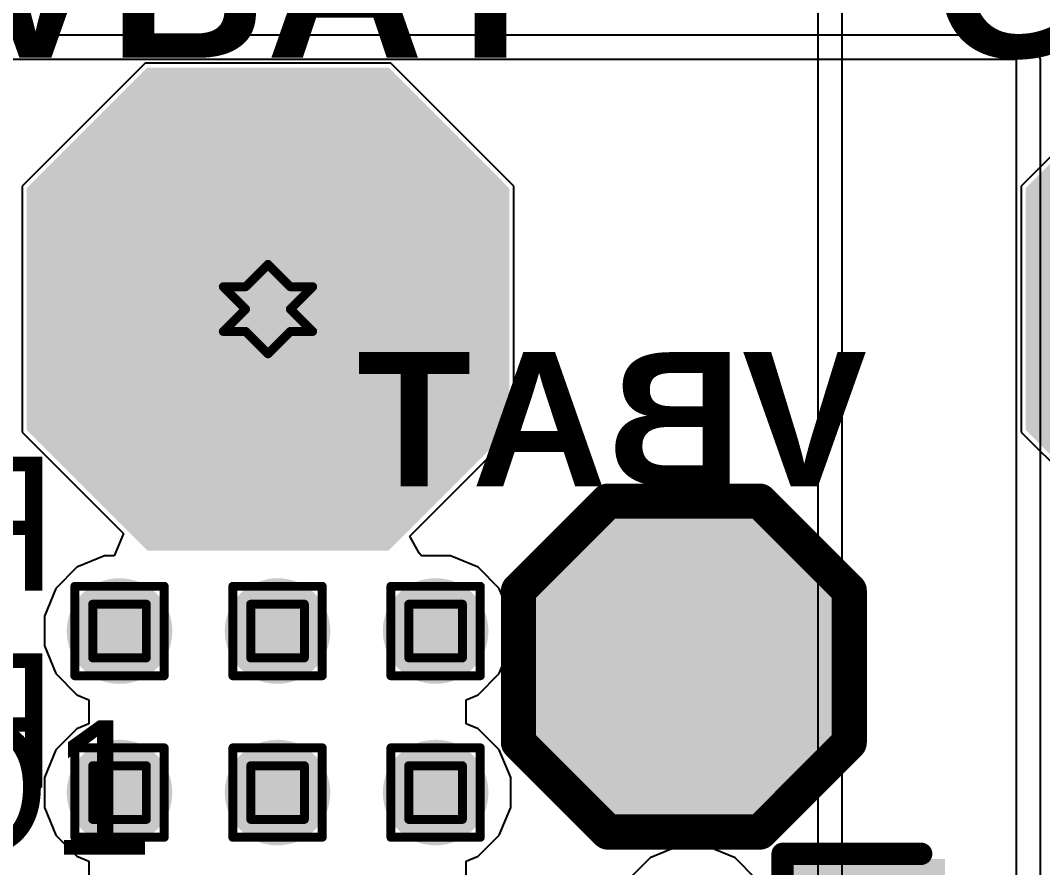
# Model space of a CAD drawing. Header units: inches. Extents: x -22 to 5433, y -13 to 5447.
# Drawn here: x -12.47 to -6.66, y 27.96 to 32.78 of the extents above; entities that cross this region are included whole.
import ezdxf

# ---------------------------------------------------------------- set-up
doc = ezdxf.new("R2010")
doc.units = ezdxf.units.IN
for name, color, linetype in [('Bottom Layer', 5, 'Continuous'), ('Bottom Overlay', 54, 'Continuous'), ('Bottom Paste', 16, 'Continuous'), ('Bottom Solder', 6, 'Continuous'), ('Drill Drawing', 1, 'Continuous'), ('Ground', 16, 'Continuous'), ('Multi-Layer', 9, 'Continuous'), ('Pad Holes', 156, 'Continuous'), ('Power', 76, 'Continuous'), ('Top Layer', 1, 'Continuous'), ('Top Overlay', 2, 'Continuous'), ('Top Solder', 216, 'Continuous'), ('Via Holes', 16, 'Continuous')]:
    doc.layers.add(name, color=color, linetype=linetype)
doc.styles.add('Arial', font='', dxfattribs={"height": 0.2})
doc.styles.add('Arial_Bold', font='', dxfattribs={"height": 0.2})
doc.styles.get('Arial').set_extended_font_data('Arial')
doc.styles.get('Arial_Bold').set_extended_font_data('Arial', bold=True)

msp = doc.modelspace()

# ---------------------------------------------------------------- hatches: boundary and pattern name
at = {"layer": 'Bottom Layer'}
for points in [[(-9.7929, 30.502), (-9.7929, 31.772), (-10.4279, 32.407), (-11.6979, 32.407), (-12.3329, 31.772), (-12.3329, 30.502), (-11.6979, 29.867), (-10.4279, 29.867)], [(-8.3186, 29.8682), (-9.0806, 29.8682), (-9.4616, 29.4872), (-9.4616, 28.7252), (-9.0806, 28.3442), (-8.3186, 28.3442), (-7.9376, 28.7252), (-7.9376, 29.4872)]]:
    msp.add_hatch(color=5, dxfattribs=at).paths.add_polyline_path(points)
h = msp.add_hatch(color=5, dxfattribs=at)
edge = h.paths.add_edge_path()
edge.add_arc((-11.9066, 29.3082), 0.3, 0, 360)
h = msp.add_hatch(color=5, dxfattribs=at)
edge = h.paths.add_edge_path()
edge.add_arc((-11.0085, 29.3082), 0.3, 0, 360)
h = msp.add_hatch(color=5, dxfattribs=at)
edge = h.paths.add_edge_path()
edge.add_arc((-10.1104, 29.3082), 0.3, 0, 360)
h = msp.add_hatch(color=5, dxfattribs=at)
edge = h.paths.add_edge_path()
edge.add_arc((-11.9066, 28.3907), 0.3, 0, 360)
h = msp.add_hatch(color=5, dxfattribs=at)
edge = h.paths.add_edge_path()
edge.add_arc((-11.0085, 28.3907), 0.3, 0, 360)
h = msp.add_hatch(color=5, dxfattribs=at)
edge = h.paths.add_edge_path()
edge.add_arc((-10.1104, 28.3907), 0.3, 0, 360)
at = {"layer": 'Bottom Paste'}
msp.add_hatch(color=16, dxfattribs=at).paths.add_polyline_path([(-8.3186, 29.8682), (-9.0806, 29.8682), (-9.4616, 29.4872), (-9.4616, 28.7252), (-9.0806, 28.3442), (-8.3186, 28.3442), (-7.9376, 28.7252), (-7.9376, 29.4872)])
at = {"layer": 'Bottom Solder'}
for points in [[(-9.6913, 30.4512), (-9.6913, 31.8228), (-10.3771, 32.5086), (-11.7487, 32.5086), (-12.4345, 31.8228), (-12.4345, 30.4512), (-11.7487, 29.7654), (-10.3771, 29.7654)], [(-4.0144, 30.4512), (-4.0144, 31.8228), (-4.7002, 32.5086), (-6.0718, 32.5086), (-6.7576, 31.8228), (-6.7576, 30.4512), (-6.0718, 29.7654), (-4.7002, 29.7654)], [(-8.2678, 29.9698), (-9.1314, 29.9698), (-9.5632, 29.538), (-9.5632, 28.6744), (-9.1314, 28.2426), (-8.2678, 28.2426), (-7.836, 28.6744), (-7.836, 29.538)]]:
    msp.add_hatch(color=6, dxfattribs=at).paths.add_polyline_path(points)
at = {"layer": 'Ground'}
msp.add_hatch(color=16, dxfattribs=at).paths.add_polyline_path([(-9.7929, 30.502), (-9.7929, 31.772), (-10.4279, 32.407), (-11.6979, 32.407), (-12.3329, 31.772), (-12.3329, 30.502), (-11.6979, 29.867), (-10.4279, 29.867)])
h = msp.add_hatch(color=16, dxfattribs=at)
edge = h.paths.add_edge_path()
edge.add_arc((-11.9066, 29.3082), 0.3, 0, 360)
h = msp.add_hatch(color=16, dxfattribs=at)
edge = h.paths.add_edge_path()
edge.add_arc((-11.0085, 29.3082), 0.3, 0, 360)
h = msp.add_hatch(color=16, dxfattribs=at)
edge = h.paths.add_edge_path()
edge.add_arc((-10.1104, 29.3082), 0.3, 0, 360)
h = msp.add_hatch(color=16, dxfattribs=at)
edge = h.paths.add_edge_path()
edge.add_arc((-11.9066, 28.3907), 0.3, 0, 360)
h = msp.add_hatch(color=16, dxfattribs=at)
edge = h.paths.add_edge_path()
edge.add_arc((-11.0085, 28.3907), 0.3, 0, 360)
h = msp.add_hatch(color=16, dxfattribs=at)
edge = h.paths.add_edge_path()
edge.add_arc((-10.1104, 28.3907), 0.3, 0, 360)
at = {"layer": 'Multi-Layer'}
msp.add_hatch(color=9, dxfattribs=at).paths.add_polyline_path([(-9.7929, 30.502), (-9.7929, 31.772), (-10.4279, 32.407), (-11.6979, 32.407), (-12.3329, 31.772), (-12.3329, 30.502), (-11.6979, 29.867), (-10.4279, 29.867)])
at = {"layer": 'Pad Holes'}
h = msp.add_hatch(color=7, dxfattribs=at)
edge = h.paths.add_edge_path()
edge.add_arc((-11.0629, 31.137), 0.508, 0, 360)
at = {"layer": 'Power'}
msp.add_hatch(color=76, dxfattribs=at).paths.add_polyline_path([(-9.7929, 30.502), (-9.7929, 31.772), (-10.4279, 32.407), (-11.6979, 32.407), (-12.3329, 31.772), (-12.3329, 30.502), (-11.6979, 29.867), (-10.4279, 29.867)])
h = msp.add_hatch(color=76, dxfattribs=at)
edge = h.paths.add_edge_path()
edge.add_arc((-11.9066, 29.3082), 0.3, 0, 360)
h = msp.add_hatch(color=76, dxfattribs=at)
edge = h.paths.add_edge_path()
edge.add_arc((-11.0085, 29.3082), 0.3, 0, 360)
h = msp.add_hatch(color=76, dxfattribs=at)
edge = h.paths.add_edge_path()
edge.add_arc((-10.1104, 29.3082), 0.3, 0, 360)
h = msp.add_hatch(color=76, dxfattribs=at)
edge = h.paths.add_edge_path()
edge.add_arc((-11.9066, 28.3907), 0.3, 0, 360)
h = msp.add_hatch(color=76, dxfattribs=at)
edge = h.paths.add_edge_path()
edge.add_arc((-11.0085, 28.3907), 0.3, 0, 360)
h = msp.add_hatch(color=76, dxfattribs=at)
edge = h.paths.add_edge_path()
edge.add_arc((-10.1104, 28.3907), 0.3, 0, 360)
at = {"layer": 'Top Layer'}
msp.add_hatch(color=1, dxfattribs=at).paths.add_polyline_path([(-9.7929, 30.502), (-9.7929, 31.772), (-10.4279, 32.407), (-11.6979, 32.407), (-12.3329, 31.772), (-12.3329, 30.502), (-11.6979, 29.867), (-10.4279, 29.867)])
h = msp.add_hatch(color=1, dxfattribs=at)
edge = h.paths.add_edge_path()
edge.add_arc((-11.9066, 29.3082), 0.3, 0, 360)
h = msp.add_hatch(color=1, dxfattribs=at)
edge = h.paths.add_edge_path()
edge.add_arc((-11.0085, 29.3082), 0.3, 0, 360)
h = msp.add_hatch(color=1, dxfattribs=at)
edge = h.paths.add_edge_path()
edge.add_arc((-10.1104, 29.3082), 0.3, 0, 360)
h = msp.add_hatch(color=1, dxfattribs=at)
edge = h.paths.add_edge_path()
edge.add_arc((-11.9066, 28.3907), 0.3, 0, 360)
h = msp.add_hatch(color=1, dxfattribs=at)
edge = h.paths.add_edge_path()
edge.add_arc((-11.0085, 28.3907), 0.3, 0, 360)
h = msp.add_hatch(color=1, dxfattribs=at)
edge = h.paths.add_edge_path()
edge.add_arc((-10.1104, 28.3907), 0.3, 0, 360)
at = {"layer": 'Top Solder'}
for points in [[(-9.6913, 30.4512), (-9.6913, 31.8228), (-10.3771, 32.5086), (-11.7487, 32.5086), (-12.4345, 31.8228), (-12.4345, 30.4512), (-11.7487, 29.7654), (-10.3771, 29.7654)], [(-4.0144, 30.4512), (-4.0144, 31.8228), (-4.7002, 32.5086), (-6.0718, 32.5086), (-6.7576, 31.8228), (-6.7576, 30.4512), (-6.0718, 29.7654), (-4.7002, 29.7654)], [(-8.0967, 27.0049), (-8.0967, 28.0139), (-7.2147, 28.0139), (-7.2147, 27.0049)]]:
    msp.add_hatch(color=216, dxfattribs=at).paths.add_polyline_path(points)
at = {"layer": 'Via Holes'}
h = msp.add_hatch(color=7, dxfattribs=at)
edge = h.paths.add_edge_path()
edge.add_arc((-11.9066, 29.3082), 0.15, 0, 360)
h = msp.add_hatch(color=7, dxfattribs=at)
edge = h.paths.add_edge_path()
edge.add_arc((-11.0085, 29.3082), 0.15, 0, 360)
h = msp.add_hatch(color=7, dxfattribs=at)
edge = h.paths.add_edge_path()
edge.add_arc((-10.1104, 29.3082), 0.15, 0, 360)
h = msp.add_hatch(color=7, dxfattribs=at)
edge = h.paths.add_edge_path()
edge.add_arc((-11.9066, 28.3907), 0.15, 0, 360)
h = msp.add_hatch(color=7, dxfattribs=at)
edge = h.paths.add_edge_path()
edge.add_arc((-11.0085, 28.3907), 0.15, 0, 360)
h = msp.add_hatch(color=7, dxfattribs=at)
edge = h.paths.add_edge_path()
edge.add_arc((-10.1104, 28.3907), 0.15, 0, 360)

# ---------------------------------------------------------------- linework, layer by layer
at = {"layer": 'Bottom Layer'}
for p, q in [((-7.9376, 33.423), (-7.9376, 24.7894)), ((-7.8002, 25.4198), (-7.8002, 33.423))]:
    msp.add_line(p, q, dxfattribs=at)
at = {"layer": 'Bottom Overlay'}
for points in [[(-9.6394, 29.538, 0.2, 0.2, 0), (-9.1314, 30.046, 0.2, 0.2, 0)], [(-9.1314, 30.046, 0.2, 0.2, 0), (-8.2678, 30.046, 0.2, 0.2, 0)], [(-8.2678, 30.046, 0.2, 0.2, 0), (-7.7598, 29.538, 0.2, 0.2, 0)], [(-9.6394, 28.6744, 0.2, 0.2, 0), (-9.6394, 29.538, 0.2, 0.2, 0)], [(-7.7598, 28.6744, 0.2, 0.2, 0), (-7.7598, 29.538, 0.2, 0.2, 0)], [(-9.6394, 28.6744, 0.2, 0.2, 0), (-9.1314, 28.1664, 0.2, 0.2, 0)], [(-8.2678, 28.1664, 0.2, 0.2, 0), (-7.7598, 28.6744, 0.2, 0.2, 0)], [(-9.1314, 28.1664, 0.2, 0.2, 0), (-8.2678, 28.1664, 0.2, 0.2, 0)]]:
    msp.add_lwpolyline(points, format="xyseb", dxfattribs=at)
for points in [[(-9.1814, 30.046, 0.1, 0.1, 1), (-9.0814, 30.046, 0.1, 0.1, 1)], [(-9.1814, 30.046, 0.1, 0.1, 1), (-9.0814, 30.046, 0.1, 0.1, 1)], [(-8.3178, 30.046, 0.1, 0.1, 1), (-8.2178, 30.046, 0.1, 0.1, 1)], [(-8.3178, 30.046, 0.1, 0.1, 1), (-8.2178, 30.046, 0.1, 0.1, 1)], [(-9.6894, 29.538, 0.1, 0.1, 1), (-9.5894, 29.538, 0.1, 0.1, 1)], [(-9.6894, 29.538, 0.1, 0.1, 1), (-9.5894, 29.538, 0.1, 0.1, 1)], [(-7.8098, 29.538, 0.1, 0.1, 1), (-7.7098, 29.538, 0.1, 0.1, 1)], [(-7.8098, 29.538, 0.1, 0.1, 1), (-7.7098, 29.538, 0.1, 0.1, 1)], [(-9.6894, 28.6744, 0.1, 0.1, 1), (-9.5894, 28.6744, 0.1, 0.1, 1)], [(-9.6894, 28.6744, 0.1, 0.1, 1), (-9.5894, 28.6744, 0.1, 0.1, 1)], [(-7.8098, 28.6744, 0.1, 0.1, 1), (-7.7098, 28.6744, 0.1, 0.1, 1)], [(-7.8098, 28.6744, 0.1, 0.1, 1), (-7.7098, 28.6744, 0.1, 0.1, 1)], [(-9.1814, 28.1664, 0.1, 0.1, 1), (-9.0814, 28.1664, 0.1, 0.1, 1)], [(-9.1814, 28.1664, 0.1, 0.1, 1), (-9.0814, 28.1664, 0.1, 0.1, 1)], [(-8.3178, 28.1664, 0.1, 0.1, 1), (-8.2178, 28.1664, 0.1, 0.1, 1)], [(-8.3178, 28.1664, 0.1, 0.1, 1), (-8.2178, 28.1664, 0.1, 0.1, 1)]]:
    msp.add_lwpolyline(points, format="xyseb", close=True, dxfattribs=at)
at = {"layer": 'Drill Drawing'}
for points in [[(-11.1899, 31.264, 0.0508, 0.0508, 0), (-11.0629, 31.391, 0.0508, 0.0508, 0)], [(-11.0629, 31.391, 0.0508, 0.0508, 0), (-10.9359, 31.264, 0.0508, 0.0508, 0)], [(-11.3169, 31.264, 0.0508, 0.0508, 0), (-11.1899, 31.137, 0.0508, 0.0508, 0)], [(-11.3169, 31.264, 0.0508, 0.0508, 0), (-11.1899, 31.264, 0.0508, 0.0508, 0)], [(-10.9359, 31.264, 0.0508, 0.0508, 0), (-10.8089, 31.264, 0.0508, 0.0508, 0)], [(-10.9359, 31.137, 0.0508, 0.0508, 0), (-10.8089, 31.264, 0.0508, 0.0508, 0)], [(-11.3169, 31.01, 0.0508, 0.0508, 0), (-11.1899, 31.137, 0.0508, 0.0508, 0)], [(-10.9359, 31.137, 0.0508, 0.0508, 0), (-10.8089, 31.01, 0.0508, 0.0508, 0)], [(-11.3169, 31.01, 0.0508, 0.0508, 0), (-11.1899, 31.01, 0.0508, 0.0508, 0)], [(-11.1899, 31.01, 0.0508, 0.0508, 0), (-11.0629, 30.883, 0.0508, 0.0508, 0)], [(-11.0629, 30.883, 0.0508, 0.0508, 0), (-10.9359, 31.01, 0.0508, 0.0508, 0)], [(-10.9359, 31.01, 0.0508, 0.0508, 0), (-10.8089, 31.01, 0.0508, 0.0508, 0)], [(-12.1606, 29.5622, 0.0508, 0.0508, 0), (-11.6526, 29.5622, 0.0508, 0.0508, 0)], [(-12.1606, 29.0542, 0.0508, 0.0508, 0), (-12.1606, 29.5622, 0.0508, 0.0508, 0)], [(-11.6526, 29.0542, 0.0508, 0.0508, 0), (-11.6526, 29.5622, 0.0508, 0.0508, 0)], [(-11.2625, 29.5622, 0.0508, 0.0508, 0), (-10.7545, 29.5622, 0.0508, 0.0508, 0)], [(-11.2625, 29.0542, 0.0508, 0.0508, 0), (-11.2625, 29.5622, 0.0508, 0.0508, 0)], [(-10.7545, 29.0542, 0.0508, 0.0508, 0), (-10.7545, 29.5622, 0.0508, 0.0508, 0)], [(-10.3644, 29.5622, 0.0508, 0.0508, 0), (-9.8564, 29.5622, 0.0508, 0.0508, 0)], [(-10.3644, 29.0542, 0.0508, 0.0508, 0), (-10.3644, 29.5622, 0.0508, 0.0508, 0)], [(-9.8564, 29.0542, 0.0508, 0.0508, 0), (-9.8564, 29.5622, 0.0508, 0.0508, 0)], [(-12.059, 29.4606, 0.0508, 0.0508, 0), (-11.7542, 29.4606, 0.0508, 0.0508, 0)], [(-12.059, 29.1558, 0.0508, 0.0508, 0), (-12.059, 29.4606, 0.0508, 0.0508, 0)], [(-11.7542, 29.1558, 0.0508, 0.0508, 0), (-11.7542, 29.4606, 0.0508, 0.0508, 0)], [(-11.1609, 29.4606, 0.0508, 0.0508, 0), (-10.8561, 29.4606, 0.0508, 0.0508, 0)], [(-11.1609, 29.1558, 0.0508, 0.0508, 0), (-11.1609, 29.4606, 0.0508, 0.0508, 0)], [(-10.8561, 29.1558, 0.0508, 0.0508, 0), (-10.8561, 29.4606, 0.0508, 0.0508, 0)], [(-10.2628, 29.4606, 0.0508, 0.0508, 0), (-9.958, 29.4606, 0.0508, 0.0508, 0)], [(-10.2628, 29.1558, 0.0508, 0.0508, 0), (-10.2628, 29.4606, 0.0508, 0.0508, 0)], [(-9.958, 29.1558, 0.0508, 0.0508, 0), (-9.958, 29.4606, 0.0508, 0.0508, 0)], [(-12.059, 29.1558, 0.0508, 0.0508, 0), (-11.7542, 29.1558, 0.0508, 0.0508, 0)], [(-11.1609, 29.1558, 0.0508, 0.0508, 0), (-10.8561, 29.1558, 0.0508, 0.0508, 0)], [(-10.2628, 29.1558, 0.0508, 0.0508, 0), (-9.958, 29.1558, 0.0508, 0.0508, 0)], [(-12.1606, 29.0542, 0.0508, 0.0508, 0), (-11.6526, 29.0542, 0.0508, 0.0508, 0)], [(-11.2625, 29.0542, 0.0508, 0.0508, 0), (-10.7545, 29.0542, 0.0508, 0.0508, 0)], [(-10.3644, 29.0542, 0.0508, 0.0508, 0), (-9.8564, 29.0542, 0.0508, 0.0508, 0)], [(-12.1606, 28.6447, 0.0508, 0.0508, 0), (-11.6526, 28.6447, 0.0508, 0.0508, 0)], [(-12.1606, 28.1367, 0.0508, 0.0508, 0), (-12.1606, 28.6447, 0.0508, 0.0508, 0)], [(-11.6526, 28.1367, 0.0508, 0.0508, 0), (-11.6526, 28.6447, 0.0508, 0.0508, 0)], [(-11.2625, 28.6447, 0.0508, 0.0508, 0), (-10.7545, 28.6447, 0.0508, 0.0508, 0)], [(-11.2625, 28.1367, 0.0508, 0.0508, 0), (-11.2625, 28.6447, 0.0508, 0.0508, 0)], [(-10.7545, 28.1367, 0.0508, 0.0508, 0), (-10.7545, 28.6447, 0.0508, 0.0508, 0)], [(-10.3644, 28.6447, 0.0508, 0.0508, 0), (-9.8564, 28.6447, 0.0508, 0.0508, 0)], [(-10.3644, 28.1367, 0.0508, 0.0508, 0), (-10.3644, 28.6447, 0.0508, 0.0508, 0)], [(-9.8564, 28.1367, 0.0508, 0.0508, 0), (-9.8564, 28.6447, 0.0508, 0.0508, 0)], [(-12.059, 28.5431, 0.0508, 0.0508, 0), (-11.7542, 28.5431, 0.0508, 0.0508, 0)], [(-12.059, 28.2383, 0.0508, 0.0508, 0), (-12.059, 28.5431, 0.0508, 0.0508, 0)], [(-11.7542, 28.2383, 0.0508, 0.0508, 0), (-11.7542, 28.5431, 0.0508, 0.0508, 0)], [(-11.1609, 28.5431, 0.0508, 0.0508, 0), (-10.8561, 28.5431, 0.0508, 0.0508, 0)], [(-11.1609, 28.2383, 0.0508, 0.0508, 0), (-11.1609, 28.5431, 0.0508, 0.0508, 0)], [(-10.8561, 28.2383, 0.0508, 0.0508, 0), (-10.8561, 28.5431, 0.0508, 0.0508, 0)], [(-10.2628, 28.5431, 0.0508, 0.0508, 0), (-9.958, 28.5431, 0.0508, 0.0508, 0)], [(-10.2628, 28.2383, 0.0508, 0.0508, 0), (-10.2628, 28.5431, 0.0508, 0.0508, 0)], [(-9.958, 28.2383, 0.0508, 0.0508, 0), (-9.958, 28.5431, 0.0508, 0.0508, 0)], [(-12.059, 28.2383, 0.0508, 0.0508, 0), (-11.7542, 28.2383, 0.0508, 0.0508, 0)], [(-11.1609, 28.2383, 0.0508, 0.0508, 0), (-10.8561, 28.2383, 0.0508, 0.0508, 0)], [(-10.2628, 28.2383, 0.0508, 0.0508, 0), (-9.958, 28.2383, 0.0508, 0.0508, 0)], [(-12.1606, 28.1367, 0.0508, 0.0508, 0), (-11.6526, 28.1367, 0.0508, 0.0508, 0)], [(-11.2625, 28.1367, 0.0508, 0.0508, 0), (-10.7545, 28.1367, 0.0508, 0.0508, 0)], [(-10.3644, 28.1367, 0.0508, 0.0508, 0), (-9.8564, 28.1367, 0.0508, 0.0508, 0)]]:
    msp.add_lwpolyline(points, format="xyseb", dxfattribs=at)
for points in [[(-11.0756, 31.391, 0.0254, 0.0254, 1), (-11.0502, 31.391, 0.0254, 0.0254, 1)], [(-11.0756, 31.391, 0.0254, 0.0254, 1), (-11.0502, 31.391, 0.0254, 0.0254, 1)], [(-11.3296, 31.264, 0.0254, 0.0254, 1), (-11.3042, 31.264, 0.0254, 0.0254, 1)], [(-11.3296, 31.264, 0.0254, 0.0254, 1), (-11.3042, 31.264, 0.0254, 0.0254, 1)], [(-11.2026, 31.264, 0.0254, 0.0254, 1), (-11.1772, 31.264, 0.0254, 0.0254, 1)], [(-11.2026, 31.264, 0.0254, 0.0254, 1), (-11.1772, 31.264, 0.0254, 0.0254, 1)], [(-10.9486, 31.264, 0.0254, 0.0254, 1), (-10.9232, 31.264, 0.0254, 0.0254, 1)], [(-10.9486, 31.264, 0.0254, 0.0254, 1), (-10.9232, 31.264, 0.0254, 0.0254, 1)], [(-10.8216, 31.264, 0.0254, 0.0254, 1), (-10.7962, 31.264, 0.0254, 0.0254, 1)], [(-10.8216, 31.264, 0.0254, 0.0254, 1), (-10.7962, 31.264, 0.0254, 0.0254, 1)], [(-11.2026, 31.137, 0.0254, 0.0254, 1), (-11.1772, 31.137, 0.0254, 0.0254, 1)], [(-11.2026, 31.137, 0.0254, 0.0254, 1), (-11.1772, 31.137, 0.0254, 0.0254, 1)], [(-10.9486, 31.137, 0.0254, 0.0254, 1), (-10.9232, 31.137, 0.0254, 0.0254, 1)], [(-10.9486, 31.137, 0.0254, 0.0254, 1), (-10.9232, 31.137, 0.0254, 0.0254, 1)], [(-11.3296, 31.01, 0.0254, 0.0254, 1), (-11.3042, 31.01, 0.0254, 0.0254, 1)], [(-11.3296, 31.01, 0.0254, 0.0254, 1), (-11.3042, 31.01, 0.0254, 0.0254, 1)], [(-11.2026, 31.01, 0.0254, 0.0254, 1), (-11.1772, 31.01, 0.0254, 0.0254, 1)], [(-11.2026, 31.01, 0.0254, 0.0254, 1), (-11.1772, 31.01, 0.0254, 0.0254, 1)], [(-10.9486, 31.01, 0.0254, 0.0254, 1), (-10.9232, 31.01, 0.0254, 0.0254, 1)], [(-10.9486, 31.01, 0.0254, 0.0254, 1), (-10.9232, 31.01, 0.0254, 0.0254, 1)], [(-10.8216, 31.01, 0.0254, 0.0254, 1), (-10.7962, 31.01, 0.0254, 0.0254, 1)], [(-10.8216, 31.01, 0.0254, 0.0254, 1), (-10.7962, 31.01, 0.0254, 0.0254, 1)], [(-11.0756, 30.883, 0.0254, 0.0254, 1), (-11.0502, 30.883, 0.0254, 0.0254, 1)], [(-11.0756, 30.883, 0.0254, 0.0254, 1), (-11.0502, 30.883, 0.0254, 0.0254, 1)], [(-12.1733, 29.5622, 0.0254, 0.0254, 1), (-12.1479, 29.5622, 0.0254, 0.0254, 1)], [(-12.1733, 29.5622, 0.0254, 0.0254, 1), (-12.1479, 29.5622, 0.0254, 0.0254, 1)], [(-11.6653, 29.5622, 0.0254, 0.0254, 1), (-11.6399, 29.5622, 0.0254, 0.0254, 1)], [(-11.6653, 29.5622, 0.0254, 0.0254, 1), (-11.6399, 29.5622, 0.0254, 0.0254, 1)], [(-11.2752, 29.5622, 0.0254, 0.0254, 1), (-11.2498, 29.5622, 0.0254, 0.0254, 1)], [(-11.2752, 29.5622, 0.0254, 0.0254, 1), (-11.2498, 29.5622, 0.0254, 0.0254, 1)], [(-10.7672, 29.5622, 0.0254, 0.0254, 1), (-10.7418, 29.5622, 0.0254, 0.0254, 1)], [(-10.7672, 29.5622, 0.0254, 0.0254, 1), (-10.7418, 29.5622, 0.0254, 0.0254, 1)], [(-10.3771, 29.5622, 0.0254, 0.0254, 1), (-10.3517, 29.5622, 0.0254, 0.0254, 1)], [(-10.3771, 29.5622, 0.0254, 0.0254, 1), (-10.3517, 29.5622, 0.0254, 0.0254, 1)], [(-9.8691, 29.5622, 0.0254, 0.0254, 1), (-9.8437, 29.5622, 0.0254, 0.0254, 1)], [(-9.8691, 29.5622, 0.0254, 0.0254, 1), (-9.8437, 29.5622, 0.0254, 0.0254, 1)], [(-12.0717, 29.4606, 0.0254, 0.0254, 1), (-12.0463, 29.4606, 0.0254, 0.0254, 1)], [(-12.0717, 29.4606, 0.0254, 0.0254, 1), (-12.0463, 29.4606, 0.0254, 0.0254, 1)], [(-11.7669, 29.4606, 0.0254, 0.0254, 1), (-11.7415, 29.4606, 0.0254, 0.0254, 1)], [(-11.7669, 29.4606, 0.0254, 0.0254, 1), (-11.7415, 29.4606, 0.0254, 0.0254, 1)], [(-11.1736, 29.4606, 0.0254, 0.0254, 1), (-11.1482, 29.4606, 0.0254, 0.0254, 1)], [(-11.1736, 29.4606, 0.0254, 0.0254, 1), (-11.1482, 29.4606, 0.0254, 0.0254, 1)], [(-10.8688, 29.4606, 0.0254, 0.0254, 1), (-10.8434, 29.4606, 0.0254, 0.0254, 1)], [(-10.8688, 29.4606, 0.0254, 0.0254, 1), (-10.8434, 29.4606, 0.0254, 0.0254, 1)], [(-10.2755, 29.4606, 0.0254, 0.0254, 1), (-10.2501, 29.4606, 0.0254, 0.0254, 1)], [(-10.2755, 29.4606, 0.0254, 0.0254, 1), (-10.2501, 29.4606, 0.0254, 0.0254, 1)], [(-9.9707, 29.4606, 0.0254, 0.0254, 1), (-9.9453, 29.4606, 0.0254, 0.0254, 1)], [(-9.9707, 29.4606, 0.0254, 0.0254, 1), (-9.9453, 29.4606, 0.0254, 0.0254, 1)], [(-12.0717, 29.1558, 0.0254, 0.0254, 1), (-12.0463, 29.1558, 0.0254, 0.0254, 1)], [(-12.0717, 29.1558, 0.0254, 0.0254, 1), (-12.0463, 29.1558, 0.0254, 0.0254, 1)], [(-11.7669, 29.1558, 0.0254, 0.0254, 1), (-11.7415, 29.1558, 0.0254, 0.0254, 1)], [(-11.7669, 29.1558, 0.0254, 0.0254, 1), (-11.7415, 29.1558, 0.0254, 0.0254, 1)], [(-11.1736, 29.1558, 0.0254, 0.0254, 1), (-11.1482, 29.1558, 0.0254, 0.0254, 1)], [(-11.1736, 29.1558, 0.0254, 0.0254, 1), (-11.1482, 29.1558, 0.0254, 0.0254, 1)], [(-10.8688, 29.1558, 0.0254, 0.0254, 1), (-10.8434, 29.1558, 0.0254, 0.0254, 1)], [(-10.8688, 29.1558, 0.0254, 0.0254, 1), (-10.8434, 29.1558, 0.0254, 0.0254, 1)], [(-10.2755, 29.1558, 0.0254, 0.0254, 1), (-10.2501, 29.1558, 0.0254, 0.0254, 1)], [(-10.2755, 29.1558, 0.0254, 0.0254, 1), (-10.2501, 29.1558, 0.0254, 0.0254, 1)], [(-9.9707, 29.1558, 0.0254, 0.0254, 1), (-9.9453, 29.1558, 0.0254, 0.0254, 1)], [(-9.9707, 29.1558, 0.0254, 0.0254, 1), (-9.9453, 29.1558, 0.0254, 0.0254, 1)], [(-12.1733, 29.0542, 0.0254, 0.0254, 1), (-12.1479, 29.0542, 0.0254, 0.0254, 1)], [(-12.1733, 29.0542, 0.0254, 0.0254, 1), (-12.1479, 29.0542, 0.0254, 0.0254, 1)], [(-11.6653, 29.0542, 0.0254, 0.0254, 1), (-11.6399, 29.0542, 0.0254, 0.0254, 1)], [(-11.6653, 29.0542, 0.0254, 0.0254, 1), (-11.6399, 29.0542, 0.0254, 0.0254, 1)], [(-11.2752, 29.0542, 0.0254, 0.0254, 1), (-11.2498, 29.0542, 0.0254, 0.0254, 1)], [(-11.2752, 29.0542, 0.0254, 0.0254, 1), (-11.2498, 29.0542, 0.0254, 0.0254, 1)], [(-10.7672, 29.0542, 0.0254, 0.0254, 1), (-10.7418, 29.0542, 0.0254, 0.0254, 1)], [(-10.7672, 29.0542, 0.0254, 0.0254, 1), (-10.7418, 29.0542, 0.0254, 0.0254, 1)], [(-10.3771, 29.0542, 0.0254, 0.0254, 1), (-10.3517, 29.0542, 0.0254, 0.0254, 1)], [(-10.3771, 29.0542, 0.0254, 0.0254, 1), (-10.3517, 29.0542, 0.0254, 0.0254, 1)], [(-9.8691, 29.0542, 0.0254, 0.0254, 1), (-9.8437, 29.0542, 0.0254, 0.0254, 1)], [(-9.8691, 29.0542, 0.0254, 0.0254, 1), (-9.8437, 29.0542, 0.0254, 0.0254, 1)], [(-12.1733, 28.6447, 0.0254, 0.0254, 1), (-12.1479, 28.6447, 0.0254, 0.0254, 1)], [(-12.1733, 28.6447, 0.0254, 0.0254, 1), (-12.1479, 28.6447, 0.0254, 0.0254, 1)], [(-11.6653, 28.6447, 0.0254, 0.0254, 1), (-11.6399, 28.6447, 0.0254, 0.0254, 1)], [(-11.6653, 28.6447, 0.0254, 0.0254, 1), (-11.6399, 28.6447, 0.0254, 0.0254, 1)], [(-11.2752, 28.6447, 0.0254, 0.0254, 1), (-11.2498, 28.6447, 0.0254, 0.0254, 1)], [(-11.2752, 28.6447, 0.0254, 0.0254, 1), (-11.2498, 28.6447, 0.0254, 0.0254, 1)], [(-10.7672, 28.6447, 0.0254, 0.0254, 1), (-10.7418, 28.6447, 0.0254, 0.0254, 1)], [(-10.7672, 28.6447, 0.0254, 0.0254, 1), (-10.7418, 28.6447, 0.0254, 0.0254, 1)], [(-10.3771, 28.6447, 0.0254, 0.0254, 1), (-10.3517, 28.6447, 0.0254, 0.0254, 1)], [(-10.3771, 28.6447, 0.0254, 0.0254, 1), (-10.3517, 28.6447, 0.0254, 0.0254, 1)], [(-9.8691, 28.6447, 0.0254, 0.0254, 1), (-9.8437, 28.6447, 0.0254, 0.0254, 1)], [(-9.8691, 28.6447, 0.0254, 0.0254, 1), (-9.8437, 28.6447, 0.0254, 0.0254, 1)], [(-12.0717, 28.5431, 0.0254, 0.0254, 1), (-12.0463, 28.5431, 0.0254, 0.0254, 1)], [(-12.0717, 28.5431, 0.0254, 0.0254, 1), (-12.0463, 28.5431, 0.0254, 0.0254, 1)], [(-11.7669, 28.5431, 0.0254, 0.0254, 1), (-11.7415, 28.5431, 0.0254, 0.0254, 1)], [(-11.7669, 28.5431, 0.0254, 0.0254, 1), (-11.7415, 28.5431, 0.0254, 0.0254, 1)], [(-11.1736, 28.5431, 0.0254, 0.0254, 1), (-11.1482, 28.5431, 0.0254, 0.0254, 1)], [(-11.1736, 28.5431, 0.0254, 0.0254, 1), (-11.1482, 28.5431, 0.0254, 0.0254, 1)], [(-10.8688, 28.5431, 0.0254, 0.0254, 1), (-10.8434, 28.5431, 0.0254, 0.0254, 1)], [(-10.8688, 28.5431, 0.0254, 0.0254, 1), (-10.8434, 28.5431, 0.0254, 0.0254, 1)], [(-10.2755, 28.5431, 0.0254, 0.0254, 1), (-10.2501, 28.5431, 0.0254, 0.0254, 1)], [(-10.2755, 28.5431, 0.0254, 0.0254, 1), (-10.2501, 28.5431, 0.0254, 0.0254, 1)], [(-9.9707, 28.5431, 0.0254, 0.0254, 1), (-9.9453, 28.5431, 0.0254, 0.0254, 1)], [(-9.9707, 28.5431, 0.0254, 0.0254, 1), (-9.9453, 28.5431, 0.0254, 0.0254, 1)], [(-12.0717, 28.2383, 0.0254, 0.0254, 1), (-12.0463, 28.2383, 0.0254, 0.0254, 1)], [(-12.0717, 28.2383, 0.0254, 0.0254, 1), (-12.0463, 28.2383, 0.0254, 0.0254, 1)], [(-11.7669, 28.2383, 0.0254, 0.0254, 1), (-11.7415, 28.2383, 0.0254, 0.0254, 1)], [(-11.7669, 28.2383, 0.0254, 0.0254, 1), (-11.7415, 28.2383, 0.0254, 0.0254, 1)], [(-11.1736, 28.2383, 0.0254, 0.0254, 1), (-11.1482, 28.2383, 0.0254, 0.0254, 1)], [(-11.1736, 28.2383, 0.0254, 0.0254, 1), (-11.1482, 28.2383, 0.0254, 0.0254, 1)], [(-10.8688, 28.2383, 0.0254, 0.0254, 1), (-10.8434, 28.2383, 0.0254, 0.0254, 1)], [(-10.8688, 28.2383, 0.0254, 0.0254, 1), (-10.8434, 28.2383, 0.0254, 0.0254, 1)], [(-10.2755, 28.2383, 0.0254, 0.0254, 1), (-10.2501, 28.2383, 0.0254, 0.0254, 1)], [(-10.2755, 28.2383, 0.0254, 0.0254, 1), (-10.2501, 28.2383, 0.0254, 0.0254, 1)], [(-9.9707, 28.2383, 0.0254, 0.0254, 1), (-9.9453, 28.2383, 0.0254, 0.0254, 1)], [(-9.9707, 28.2383, 0.0254, 0.0254, 1), (-9.9453, 28.2383, 0.0254, 0.0254, 1)], [(-12.1733, 28.1367, 0.0254, 0.0254, 1), (-12.1479, 28.1367, 0.0254, 0.0254, 1)], [(-12.1733, 28.1367, 0.0254, 0.0254, 1), (-12.1479, 28.1367, 0.0254, 0.0254, 1)], [(-11.6653, 28.1367, 0.0254, 0.0254, 1), (-11.6399, 28.1367, 0.0254, 0.0254, 1)], [(-11.6653, 28.1367, 0.0254, 0.0254, 1), (-11.6399, 28.1367, 0.0254, 0.0254, 1)], [(-11.2752, 28.1367, 0.0254, 0.0254, 1), (-11.2498, 28.1367, 0.0254, 0.0254, 1)], [(-11.2752, 28.1367, 0.0254, 0.0254, 1), (-11.2498, 28.1367, 0.0254, 0.0254, 1)], [(-10.7672, 28.1367, 0.0254, 0.0254, 1), (-10.7418, 28.1367, 0.0254, 0.0254, 1)], [(-10.7672, 28.1367, 0.0254, 0.0254, 1), (-10.7418, 28.1367, 0.0254, 0.0254, 1)], [(-10.3771, 28.1367, 0.0254, 0.0254, 1), (-10.3517, 28.1367, 0.0254, 0.0254, 1)], [(-10.3771, 28.1367, 0.0254, 0.0254, 1), (-10.3517, 28.1367, 0.0254, 0.0254, 1)], [(-9.8691, 28.1367, 0.0254, 0.0254, 1), (-9.8437, 28.1367, 0.0254, 0.0254, 1)], [(-9.8691, 28.1367, 0.0254, 0.0254, 1), (-9.8437, 28.1367, 0.0254, 0.0254, 1)]]:
    msp.add_lwpolyline(points, format="xyseb", close=True, dxfattribs=at)
at = {"layer": 'Ground'}
for p, q in [((-11.7614, 32.534), (-12.4599, 31.8355)), ((-10.3644, 32.534), (-11.7614, 32.534)), ((-9.6659, 31.8355), (-10.3644, 32.534)), ((-12.4599, 31.8355), (-12.4599, 30.4385)), ((-9.6659, 30.4385), (-9.6659, 31.8355)), ((-12.4599, 30.4385), (-11.8836, 29.8622)), ((-10.2575, 29.847), (-9.6659, 30.4385)), ((-11.8836, 29.8622), (-11.9362, 29.7352)), ((-10.2043, 29.7513), (-10.2575, 29.847)), ((-10.1896, 29.7352), (-10.2043, 29.7513)), ((-11.9915, 29.7352), (-12.1484, 29.6702)), ((-11.9362, 29.7352), (-11.9915, 29.7352)), ((-10.0255, 29.7352), (-10.1896, 29.7352)), ((-9.8686, 29.6702), (-10.0255, 29.7352)), ((-12.1484, 29.6702), (-12.2686, 29.5501)), ((-9.7484, 29.5501), (-9.8686, 29.6702)), ((-12.2686, 29.5501), (-12.3336, 29.3932)), ((-9.6834, 29.3932), (-9.7484, 29.5501)), ((-12.3336, 29.3932), (-12.3336, 29.2233)), ((-9.6834, 29.2233), (-9.6834, 29.3932)), ((-12.3336, 29.2233), (-12.2686, 29.0664)), ((-9.7484, 29.0664), (-9.6834, 29.2233)), ((-12.2686, 29.0664), (-12.1484, 28.9463)), ((-9.8686, 28.9463), (-9.7484, 29.0664)), ((-12.1484, 28.9463), (-12.0807, 28.9182)), ((-9.9363, 28.9182), (-9.8686, 28.9463)), ((-12.0807, 28.9182), (-12.0807, 28.7807)), ((-9.9363, 28.7807), (-9.9363, 28.9182)), ((-12.1484, 28.7527), (-12.2686, 28.6326)), ((-12.0807, 28.7807), (-12.1484, 28.7527)), ((-9.8686, 28.7527), (-9.9363, 28.7807)), ((-9.7484, 28.6326), (-9.8686, 28.7527)), ((-12.2686, 28.6326), (-12.3336, 28.4756)), ((-9.6834, 28.4756), (-9.7484, 28.6326)), ((-12.3336, 28.4756), (-12.3336, 28.3057)), ((-9.6834, 28.3057), (-9.6834, 28.4756)), ((-12.3336, 28.3057), (-12.2686, 28.1488)), ((-9.7484, 28.1488), (-9.6834, 28.3057)), ((-12.2686, 28.1488), (-12.1484, 28.0287)), ((-9.8686, 28.0287), (-9.7484, 28.1488)), ((-8.7349, 28.0842), (-8.8918, 28.0192)), ((-8.565, 28.0842), (-8.7349, 28.0842)), ((-8.4081, 28.0192), (-8.565, 28.0842)), ((-12.1484, 28.0287), (-12.0807, 28.0006)), ((-12.0807, 28.0006), (-12.0807, 27.8632)), ((-9.9363, 28.0006), (-9.8686, 28.0287)), ((-9.9363, 27.8632), (-9.9363, 28.0006)), ((-8.8918, 28.0192), (-9.0119, 27.8991)), ((-8.2879, 27.8991), (-8.4081, 28.0192))]:
    msp.add_line(p, q, dxfattribs=at)
at = {"layer": 'Power'}
for p, q in [((-11.7614, 32.534), (-12.4599, 31.8355)), ((-10.3644, 32.534), (-11.7614, 32.534)), ((-9.6659, 31.8355), (-10.3644, 32.534)), ((-6.0845, 32.534), (-6.783, 31.8355)), ((-12.4599, 31.8355), (-12.4599, 30.4385)), ((-9.6659, 30.4385), (-9.6659, 31.8355)), ((-6.783, 31.8355), (-6.783, 30.4385)), ((-12.4599, 30.4385), (-11.8836, 29.8622)), ((-10.2575, 29.847), (-9.6659, 30.4385)), ((-6.783, 30.4385), (-6.2067, 29.8622)), ((-11.8836, 29.8622), (-11.9362, 29.7352)), ((-10.2043, 29.7513), (-10.2575, 29.847)), ((-10.1896, 29.7352), (-10.2043, 29.7513)), ((-11.9915, 29.7352), (-12.1484, 29.6702)), ((-11.9362, 29.7352), (-11.9915, 29.7352)), ((-10.0255, 29.7352), (-10.1896, 29.7352)), ((-9.8686, 29.6702), (-10.0255, 29.7352)), ((-12.1484, 29.6702), (-12.2686, 29.5501)), ((-9.7484, 29.5501), (-9.8686, 29.6702)), ((-12.2686, 29.5501), (-12.3336, 29.3932)), ((-9.6834, 29.3932), (-9.7484, 29.5501)), ((-12.3336, 29.3932), (-12.3336, 29.2233)), ((-9.6834, 29.2233), (-9.6834, 29.3932)), ((-12.3336, 29.2233), (-12.2686, 29.0664)), ((-9.7484, 29.0664), (-9.6834, 29.2233)), ((-12.2686, 29.0664), (-12.1484, 28.9463)), ((-9.8686, 28.9463), (-9.7484, 29.0664)), ((-12.1484, 28.9463), (-12.0807, 28.9182)), ((-9.9363, 28.9182), (-9.8686, 28.9463)), ((-12.0807, 28.9182), (-12.0807, 28.7807)), ((-9.9363, 28.7807), (-9.9363, 28.9182)), ((-12.1484, 28.7527), (-12.2686, 28.6326)), ((-12.0807, 28.7807), (-12.1484, 28.7527)), ((-9.8686, 28.7527), (-9.9363, 28.7807)), ((-9.7484, 28.6326), (-9.8686, 28.7527)), ((-12.2686, 28.6326), (-12.3336, 28.4756)), ((-9.6834, 28.4756), (-9.7484, 28.6326)), ((-12.3336, 28.4756), (-12.3336, 28.3057)), ((-9.6834, 28.3057), (-9.6834, 28.4756)), ((-12.3336, 28.3057), (-12.2686, 28.1488)), ((-9.7484, 28.1488), (-9.6834, 28.3057)), ((-12.2686, 28.1488), (-12.1484, 28.0287)), ((-9.8686, 28.0287), (-9.7484, 28.1488)), ((-8.7349, 28.0842), (-8.8918, 28.0192)), ((-8.565, 28.0842), (-8.7349, 28.0842)), ((-8.4081, 28.0192), (-8.565, 28.0842)), ((-12.1484, 28.0287), (-12.0807, 28.0006)), ((-12.0807, 28.0006), (-12.0807, 27.8632)), ((-9.9363, 28.0006), (-9.8686, 28.0287)), ((-9.9363, 27.8632), (-9.9363, 28.0006)), ((-8.8918, 28.0192), (-9.0119, 27.8991)), ((-8.2879, 27.8991), (-8.4081, 28.0192))]:
    msp.add_line(p, q, dxfattribs=at)
at = {"layer": 'Top Layer'}
for p, q in [((-6.8108, 32.6937), (-13.0326, 32.6937)), ((-6.7136, 32.6534), (-6.8108, 32.6937)), ((-6.6734, 32.5562), (-6.7136, 32.6534)), ((-13.0326, 32.5562), (-6.8108, 32.5562)), ((-6.8108, 32.5562), (-6.8108, 28.0081)), ((-6.6734, 28.0081), (-6.6734, 32.5562)), ((-6.8108, 28.0081), (-6.8108, 22.0209)), ((-6.6734, 24.7349), (-6.6734, 28.0081))]:
    msp.add_line(p, q, dxfattribs=at)
at = {"layer": 'Top Overlay'}
for points in [[(-8.1383, 28.0428, 0.127, 0.127, 0), (-7.3509, 28.0428, 0.127, 0.127, 0)], [(-8.1383, 26.976, 0.127, 0.127, 0), (-8.1383, 28.0428, 0.127, 0.127, 0)]]:
    msp.add_lwpolyline(points, format="xyseb", dxfattribs=at)
for points in [[(-8.1701, 28.0428, 0.0635, 0.0635, 1), (-8.1066, 28.0428, 0.0635, 0.0635, 1)], [(-8.1701, 28.0428, 0.0635, 0.0635, 1), (-8.1066, 28.0428, 0.0635, 0.0635, 1)], [(-7.3827, 28.0428, 0.0635, 0.0635, 1), (-7.3192, 28.0428, 0.0635, 0.0635, 1)]]:
    msp.add_lwpolyline(points, format="xyseb", close=True, dxfattribs=at)

# ---------------------------------------------------------------- texts
at = {"layer": 'Bottom Overlay', "style": 'Arial_Bold', "text_generation_flag": 2}
msp.add_text('VBAT', height=0.762, rotation=360, dxfattribs=at).set_placement((-7.6591, 30.1305))
at = {"layer": 'Bottom Overlay', "style": 'Arial', "text_generation_flag": 2}
for s, p in [('R35', (-12.2571, 29.537)), ('R48', (-12.2571, 28.4194))]:
    msp.add_text(s, height=0.762, dxfattribs=at).set_placement(p)
at = {"layer": 'Top Overlay', "style": 'Arial_Bold'}
for s, p in [('GND', (-7.2892, 32.5666)), ('VBAT', (-12.7997, 32.5643))]:
    msp.add_text(s, height=0.889, rotation=360, dxfattribs=at).set_placement(p)
at = {"layer": 'Top Overlay', "style": 'Arial'}
msp.add_text('Q1', height=0.762, dxfattribs=at).set_placement((-13.1305, 28.0385))

doc.saveas('drawing.dxf')
